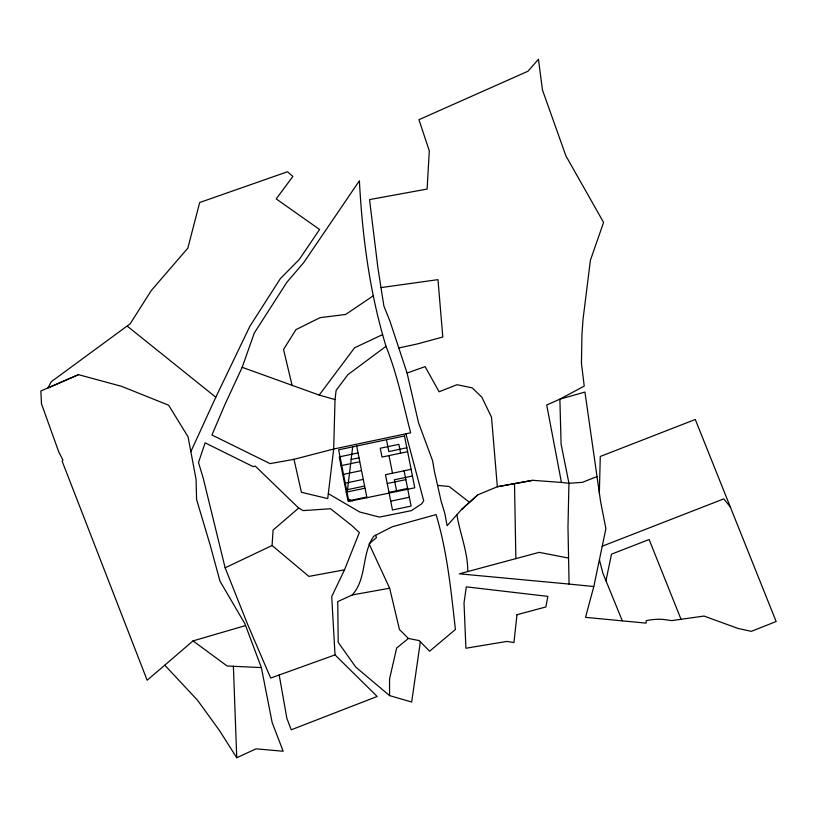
<?xml version="1.0" encoding="UTF-8"?>
<svg xmlns="http://www.w3.org/2000/svg" width="817" height="817" viewBox="0 0 817 817"><rect width="100%" height="100%" fill="white"/><g stroke="black" fill="none" stroke-linecap="round" stroke-linejoin="round"><path stroke-width="1.23" d="M599.341 492.998L600.281 456.458L695.287 419.478L776.15 621.523L751.354 631.337L738.108 628.477L704.04 616.059L671.717 620.624L662.658 619.368A56.945 53.748 -17.5 0 0 647.442 620.42L646.206 620.695L646.094 623.126L585.513 617.346L593.816 586.535L605.897 528.63L600.607 501.658L584.941 392.068L559.87 399.166L546.716 405.007L561.442 482.438L568.949 483.307L582.409 482.326L596.941 476.587M386.002 346.316L347.899 374.656L336.134 390.342L335.021 399.564L333.683 449.023L327.719 498.595L301.422 492.283L293.987 459.317L270.09 463.627L211.93 434.991L225.124 404.098L242.179 367.313L254.342 332.928L286.828 282.335L303.791 262.492L359.398 180.771C362.35 236.726 369.692 292.588 386.002 346.316C397.225 374.227 403.108 403.751 410.645 432.816L333.683 449.023L293.987 459.317M467.743 571.573C468.018 552.139 459.889 533.695 456.917 514.69M344.508 569.827L308.918 576.404L272.081 545.521L273.082 530.07L298.675 508.051L303.127 510.605L330.538 508.756L351.718 525.474L359.347 532.561L344.508 569.827L331.712 596.604L335.021 654.897L377.178 696.472L291.25 729.795L286.879 718.398L279.2 675.005M347.154 492.804L352.678 446.858M420.357 641.753L411.676 702.017L389.566 695.604L355.814 667.162L338.207 642.387L337.738 601.598L352.25 594.95L389.648 588.199L399.452 629.509L408.388 638.455L419.223 640.599L429.609 651.19L455.406 629.509C451.086 590.967 447.267 551.812 436.084 514.587L392.344 526.74L373.88 536.126C361.39 553.518 367.15 578.456 352.25 594.95M605.938 580.846L611.514 554.151L649.117 539.516L681.112 619.5M190.851 451.648L215.8 397.215L249.839 326.351L280.343 278.638L299.288 259.449L319.58 229.495L276.207 198.888L292.884 176.411L287.482 171.764L199.695 202.514L187.828 248.154L151.288 290.515L130.22 323.746L51.308 381.692L47.897 387.973L78.483 374.656L121.682 386.37L168.659 405.232L188.073 436.86L196.09 479.477L196.591 499.534L210.367 545.766L219.977 581.163L244.906 623.749L261.369 667.601L272.153 722.555L283.172 751.242L256.038 748.842L236.746 757.747L219.293 730.235L197.459 700.179L164.779 665.181L147.142 680.234L62.153 461.227L62.96 460.185L58.753 451.913L41.473 403.792L40.85 391.016L78.483 374.656M242.179 367.313L319.181 395.091L354.588 347.787L382.611 334.602M561.442 482.438L532.755 480.325L497.339 486.748L477.802 494.836L461.431 509.624L447.093 525.729L444.887 513.689L441.129 501.199L434.47 471.613L432.55 460.614L418.549 422.798L407.08 373.052L389.944 321.142L383.898 306.079L377.934 268.037L369.539 199.593L427.107 189.064L429.303 150.798L418.927 119.701L527.966 71.242L538.454 59.253L542.457 89.962L565.895 155.853L603.589 222.438L590.405 260.245L582.97 319.876L581.918 335.205L581.449 363.31L584.226 386.084L559.87 399.166L561.095 444.111L568.949 483.307L567.978 526.985L569.071 584.063L593.816 586.535M461.431 509.624L477.802 494.836M164.779 665.181L193.006 640.906L245.151 625.689M408.388 638.455L396.653 648.044L389.546 678.978L389.566 695.604M373.481 295.683L345.632 314.463L320.09 317.65L295.968 329.619L283.54 349.472L292.139 385.634M335.021 654.897L270.672 678.069L247.592 624.3L225.135 567.815L272.081 545.521M602.231 546.195L723.78 498.881L730.582 507.265M407.08 373.052L425.126 366.619L439.086 391.772L456.979 384.705L472.175 387.861L481.826 397.123L491.507 417.201L497.339 486.748L532.755 480.325M569.071 584.063L459.317 573.83L539.118 552.363L568.254 558.011M398.951 347.94L417.528 343.906L442.794 337.012L437.983 279.649L381.13 287.574M357.897 452.955L339.28 456.877L348.011 500.974L366.639 497.053M351.157 459.481L359.01 457.837M406.846 447.767L388.81 451.566L386.472 439.75M341.026 465.69L359.654 461.768M407.622 451.678L381.999 457.071L380.252 448.247L398.87 444.325L400.616 453.149M342.772 474.514L361.4 470.592M344.519 483.327L363.146 479.416M411.114 469.315L385.491 474.708L392.477 509.992L411.094 506.07L404.109 470.786M347.531 489.649L364.607 486.054M412.432 475.994L394.397 479.783L396.735 491.599M346.265 492.151L364.893 488.229M387.238 483.531L405.855 479.61M388.984 492.345L407.601 488.433M390.73 501.168L409.348 497.247M261.369 667.601L227.116 665.988L193.006 640.906M437.841 485.41L449.136 486.493L469.499 502.322M319.181 395.091L335.021 399.564M348.41 499.167L352.352 500.944M328.322 493.631L359.643 511.993L379.435 517.09L411.451 510.635L421.817 503.691L423.717 500.831L405.906 433.817M127.401 326.259L215.8 397.215M298.675 508.051L255.272 466.119L253.107 466.619L205.128 442.855L198.49 462.504L203.147 477.884L225.135 567.815M389.648 588.199L369.08 543.836L376.494 537.586L375.554 535.278M622.329 620.859L602.823 573.034L599.402 559.737M388.994 455.6L392.487 473.237M356.672 446.021L366.945 497.87M233.386 666.233L236.746 757.747M514.516 483.633L515.864 558.726M516.957 614.731L513.954 642.55L506.836 641.437L465.904 648.238L464.025 602.875L466.333 586.861L547.839 596.369L545.858 606.96L516.957 614.731M404.507 435.951L338.636 449.81L348.859 501.403L414.77 487.8L404.507 435.951"/></g></svg>
